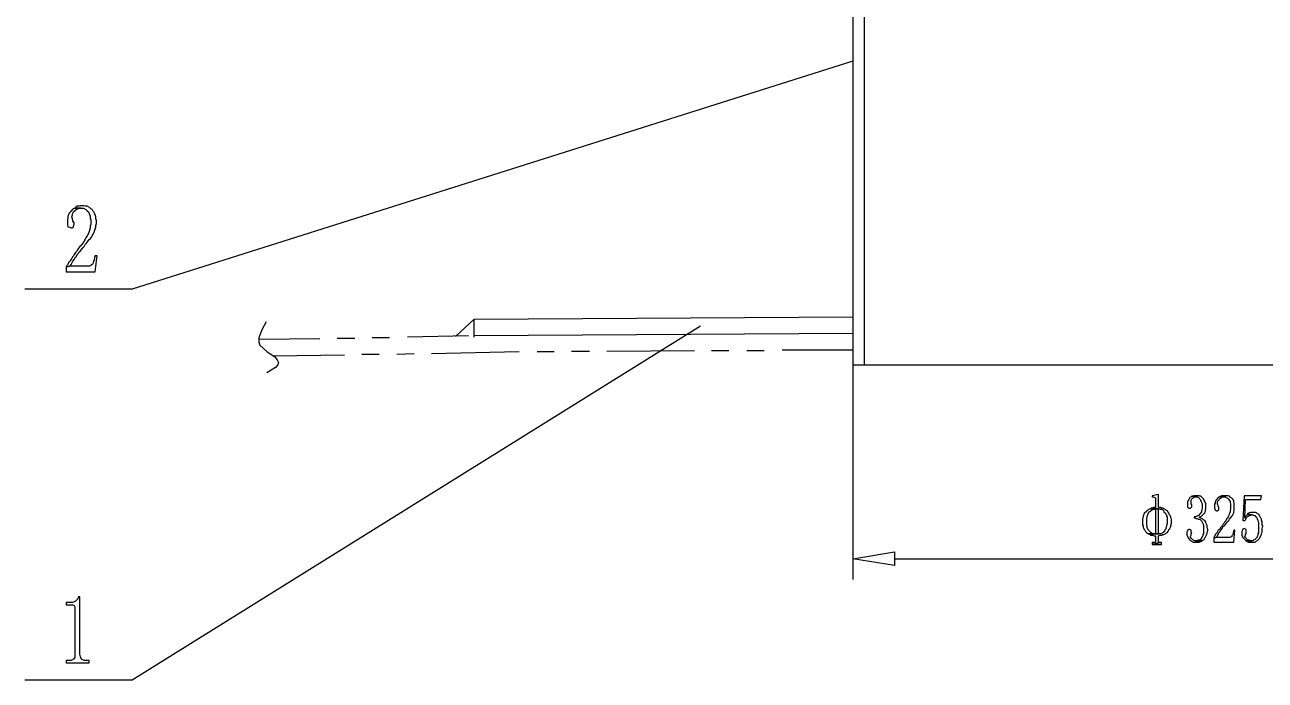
# Model space of a CAD drawing. Extents: x -15.4 to 0.8, y 0.3 to 11.8.
# Drawn here: x -6.58 to -4.905, y 7.629 to 8.514 of the extents above; entities that cross this region are included whole.
import ezdxf

# ---------------------------------------------------------------- set-up
doc = ezdxf.new("R2010")
doc.units = 0
doc.header["$MEASUREMENT"] = 0
doc.linetypes.add('AUSGEZOGEN', pattern=[0])
doc.layers.get('0').update_dxf_attribs({"linetype": 'AUSGEZOGEN'})

msp = doc.modelspace()

# ---------------------------------------------------------------- linework, layer by layer
for points in [[(-5.4613, 8.8744), (-5.4613, 8.0544)], [(-5.4463, 8.8561), (-5.4463, 8.0544)], [(-5.4613, 8.4644), (-6.4346, 8.1569), (-6.4346, 8.1569), (-6.5796, 8.1569)], [(-6.5029, 8.2694), (-6.5046, 8.2694), (-6.5046, 8.2694), (-6.5063, 8.2686), (-6.5063, 8.2686), (-6.5088, 8.2686), (-6.5088, 8.2686), (-6.5104, 8.2677), (-6.5104, 8.2677), (-6.5121, 8.2661), (-6.5121, 8.2661), (-6.5004, 8.2661), (-6.5004, 8.2661), (-6.4971, 8.2644), (-6.4971, 8.2644), (-6.4954, 8.2627), (-6.4954, 8.2627), (-6.4938, 8.2611), (-6.4938, 8.2611), (-6.4921, 8.2577), (-6.4921, 8.2577), (-6.4913, 8.2552), (-6.4913, 8.2552), (-6.4913, 8.2527), (-6.4913, 8.2527), (-6.4904, 8.2502), (-6.4904, 8.2502), (-6.4904, 8.2444), (-6.4904, 8.2444), (-6.4913, 8.2419), (-6.4913, 8.2419), (-6.4913, 8.2394), (-6.4913, 8.2394), (-6.4929, 8.2344), (-6.4929, 8.2344), (-6.4938, 8.2319), (-6.4938, 8.2319), (-6.4954, 8.2286), (-6.4954, 8.2286), (-6.4971, 8.2261), (-6.4971, 8.2261), (-6.4979, 8.2244), (-6.4979, 8.2244), (-6.4996, 8.2219), (-6.4996, 8.2219), (-6.5004, 8.2202), (-6.5004, 8.2202), (-6.5038, 8.2152), (-6.5038, 8.2152), (-6.5054, 8.2144), (-6.5054, 8.2144), (-6.5071, 8.2119), (-6.5071, 8.2119), (-6.5088, 8.2094), (-6.5088, 8.2094), (-6.5096, 8.2077), (-6.5096, 8.2077), (-6.5113, 8.2061), (-6.5113, 8.2061), (-6.5129, 8.2036), (-6.5129, 8.2036), (-6.5138, 8.2019), (-6.5138, 8.2019), (-6.5154, 8.2002), (-6.5154, 8.2002), (-6.5171, 8.1969), (-6.5171, 8.1969), (-6.5188, 8.1944), (-6.5188, 8.1944), (-6.5204, 8.1927), (-6.5204, 8.1927), (-6.5213, 8.1902), (-6.5213, 8.1902), (-6.5229, 8.1886), (-6.5229, 8.1886), (-6.5238, 8.1869), (-6.5238, 8.1869), (-6.5188, 8.1877), (-6.5188, 8.1877), (-6.5179, 8.1886), (-6.5179, 8.1886), (-6.5171, 8.1902), (-6.5171, 8.1902), (-6.5163, 8.1919), (-6.5163, 8.1919), (-6.5146, 8.1944), (-6.5146, 8.1944), (-6.5129, 8.1969), (-6.5129, 8.1969), (-6.5113, 8.2002), (-6.5113, 8.2002), (-6.5104, 8.2002), (-6.5104, 8.2002), (-6.5088, 8.2036), (-6.5088, 8.2036), (-6.5071, 8.2052), (-6.5071, 8.2052), (-6.5063, 8.2069), (-6.5063, 8.2069), (-6.5046, 8.2086), (-6.5046, 8.2086), (-6.5029, 8.2102), (-6.5029, 8.2102), (-6.5013, 8.2127), (-6.5013, 8.2127), (-6.4996, 8.2144), (-6.4996, 8.2144), (-6.4979, 8.2169), (-6.4979, 8.2169), (-6.4963, 8.2186), (-6.4963, 8.2186), (-6.4929, 8.2236), (-6.4929, 8.2236), (-6.4913, 8.2244), (-6.4913, 8.2244), (-6.4896, 8.2269), (-6.4896, 8.2269), (-6.4888, 8.2286), (-6.4888, 8.2286), (-6.4871, 8.2311), (-6.4871, 8.2311), (-6.4863, 8.2327), (-6.4863, 8.2327), (-6.4854, 8.2352), (-6.4854, 8.2352), (-6.4846, 8.2377), (-6.4846, 8.2377), (-6.4838, 8.2402), (-6.4838, 8.2402), (-6.4838, 8.2427), (-6.4838, 8.2427), (-6.4829, 8.2452), (-6.4829, 8.2452), (-6.4829, 8.2494), (-6.4829, 8.2494), (-6.4838, 8.2519), (-6.4838, 8.2519), (-6.4838, 8.2544), (-6.4838, 8.2544), (-6.4846, 8.2569), (-6.4846, 8.2569), (-6.4854, 8.2594), (-6.4854, 8.2594), (-6.4863, 8.2611), (-6.4863, 8.2611), (-6.4879, 8.2627), (-6.4879, 8.2627), (-6.4888, 8.2644), (-6.4888, 8.2644), (-6.4904, 8.2652), (-6.4904, 8.2652), (-6.4921, 8.2669), (-6.4921, 8.2669), (-6.4954, 8.2686), (-6.4954, 8.2686), (-6.4979, 8.2686), (-6.4979, 8.2686), (-6.5004, 8.2694), (-6.5029, 8.2694)], [(-6.5121, 8.2661), (-6.5138, 8.2652), (-6.5138, 8.2652), (-6.5163, 8.2636), (-6.5163, 8.2636), (-6.5163, 8.2627), (-6.5163, 8.2627), (-6.5179, 8.2611), (-6.5179, 8.2611), (-6.5196, 8.2594), (-6.5196, 8.2594), (-6.5204, 8.2569), (-6.5204, 8.2569), (-6.5213, 8.2552), (-6.5213, 8.2552), (-6.5213, 8.2527), (-6.5213, 8.2527), (-6.5221, 8.2502), (-6.5221, 8.2502), (-6.5221, 8.2436), (-6.5221, 8.2436), (-6.5213, 8.2411), (-6.5213, 8.2411), (-6.5188, 8.2402), (-6.5188, 8.2402), (-6.5171, 8.2394), (-6.5171, 8.2394), (-6.5154, 8.2394), (-6.5154, 8.2394), (-6.5138, 8.2411), (-6.5138, 8.2411), (-6.5138, 8.2419), (-6.5138, 8.2419), (-6.5129, 8.2444), (-6.5129, 8.2444), (-6.5129, 8.2461), (-6.5129, 8.2461), (-6.5146, 8.2486), (-6.5146, 8.2486), (-6.5146, 8.2494), (-6.5146, 8.2494), (-6.5154, 8.2519), (-6.5154, 8.2519), (-6.5163, 8.2544), (-6.5163, 8.2544), (-6.5154, 8.2569), (-6.5154, 8.2569), (-6.5154, 8.2586), (-6.5154, 8.2586), (-6.5138, 8.2611), (-6.5138, 8.2611), (-6.5104, 8.2644), (-6.5104, 8.2644), (-6.5079, 8.2652), (-6.5079, 8.2652), (-6.5063, 8.2661), (-6.5063, 8.2661), (-6.5038, 8.2661), (-6.5121, 8.2661)], [(-6.4821, 8.2019), (-6.4846, 8.2019), (-6.4846, 8.2019), (-6.4854, 8.2002), (-6.4854, 8.2002), (-6.4854, 8.1977), (-6.4854, 8.1977), (-6.4871, 8.1927), (-6.4871, 8.1927), (-6.4879, 8.1911), (-6.4879, 8.1911), (-6.4888, 8.1902), (-6.4888, 8.1902), (-6.4904, 8.1886), (-6.4904, 8.1886), (-6.4921, 8.1877), (-6.4921, 8.1877), (-6.5188, 8.1877), (-6.5188, 8.1877), (-6.5238, 8.1869), (-6.5238, 8.1869), (-6.5238, 8.1802), (-6.5238, 8.1802), (-6.4846, 8.1802), (-6.4821, 8.2019)], [(-6.2538, 8.1127), (-6.2596, 8.1019), (-6.2596, 8.1019), (-6.2638, 8.0911), (-6.2638, 8.0911), (-6.2638, 8.0852), (-6.2638, 8.0852), (-6.2621, 8.0811), (-6.2621, 8.0811), (-6.2529, 8.0727), (-6.2529, 8.0727), (-6.2421, 8.0652), (-6.2421, 8.0652), (-6.2388, 8.0611), (-6.2388, 8.0611), (-6.2371, 8.0577), (-6.2371, 8.0577), (-6.2379, 8.0544), (-6.2379, 8.0544), (-6.2413, 8.0511), (-6.2413, 8.0511), (-6.2529, 8.0436)], [(-5.9729, 8.1161), (-5.9979, 8.0927)], [(-5.9729, 8.0919), (-5.9729, 8.1161), (-5.9729, 8.1161), (-5.4613, 8.1194)], [(-5.6671, 8.1069), (-6.4346, 7.6286), (-6.4346, 7.6286), (-6.5796, 7.6286)], [(-6.0871, 8.0911), (-6.1104, 8.0911)], [(-5.9804, 8.0936), (-6.0629, 8.0919)], [(-5.4613, 8.0969), (-5.9729, 8.0936)], [(-6.1813, 8.0894), (-6.2638, 8.0886)], [(-6.1338, 8.0902), (-6.1579, 8.0902)], [(-5.6754, 8.0736), (-5.7938, 8.0727)], [(-5.6288, 8.0736), (-5.6521, 8.0736)], [(-5.5813, 8.0736), (-5.6046, 8.0736)], [(-5.4613, 8.0744), (-5.5571, 8.0744)], [(-6.1479, 8.0677), (-6.2446, 8.0661)], [(-6.1013, 8.0686), (-6.1246, 8.0686)], [(-6.0538, 8.0694), (-6.0771, 8.0686)], [(-5.9121, 8.0719), (-6.0304, 8.0694)], [(-5.8646, 8.0719), (-5.8879, 8.0719)], [(-5.8171, 8.0727), (-5.8413, 8.0727)], [(-5.4613, 8.0544), (-4.2521, 8.0544)], [(-5.4613, 8.0544), (-5.4613, 7.7644)], [(-5.0488, 7.8794), (-5.0571, 7.8777), (-5.0571, 7.8777), (-5.0571, 7.8761), (-5.0571, 7.8761), (-5.0554, 7.8761), (-5.0554, 7.8761), (-5.0538, 7.8752), (-5.0538, 7.8752), (-5.0529, 7.8744), (-5.0529, 7.8744), (-5.0529, 7.8619), (-5.0529, 7.8619), (-5.0554, 7.8619), (-5.0554, 7.8619), (-5.0571, 7.8611), (-5.0571, 7.8611), (-5.0588, 7.8611), (-5.0588, 7.8611), (-5.0596, 7.8602), (-5.0596, 7.8602), (-5.0471, 7.8602), (-5.0471, 7.8602), (-5.0463, 7.8594), (-5.0463, 7.8594), (-5.0446, 7.8594), (-5.0446, 7.8594), (-5.0429, 7.8586), (-5.0429, 7.8586), (-5.0421, 7.8577), (-5.0421, 7.8577), (-5.0413, 7.8561), (-5.0413, 7.8561), (-5.0396, 7.8544), (-5.0396, 7.8544), (-5.0388, 7.8527), (-5.0388, 7.8527), (-5.0379, 7.8519), (-5.0379, 7.8519), (-5.0379, 7.8502), (-5.0379, 7.8502), (-5.0371, 7.8486), (-5.0371, 7.8486), (-5.0371, 7.8402), (-5.0371, 7.8402), (-5.0379, 7.8377), (-5.0379, 7.8377), (-5.0379, 7.8361), (-5.0379, 7.8361), (-5.0388, 7.8344), (-5.0388, 7.8344), (-5.0388, 7.8327), (-5.0388, 7.8327), (-5.0396, 7.8319), (-5.0396, 7.8319), (-5.0404, 7.8302), (-5.0404, 7.8302), (-5.0404, 7.8294), (-5.0404, 7.8294), (-5.0421, 7.8286), (-5.0421, 7.8286), (-5.0429, 7.8277), (-5.0429, 7.8277), (-5.0446, 7.8269), (-5.0446, 7.8269), (-5.0454, 7.8261), (-5.0454, 7.8261), (-5.0621, 7.8261), (-5.0621, 7.8261), (-5.0604, 7.8252), (-5.0604, 7.8252), (-5.0596, 7.8244), (-5.0596, 7.8244), (-5.0563, 7.8244), (-5.0563, 7.8244), (-5.0546, 7.8236), (-5.0546, 7.8236), (-5.0529, 7.8236), (-5.0529, 7.8236), (-5.0529, 7.8152), (-5.0529, 7.8152), (-5.0538, 7.8144), (-5.0538, 7.8144), (-5.0571, 7.8144), (-5.0571, 7.8144), (-5.0571, 7.8119), (-5.0571, 7.8119), (-5.0463, 7.8144), (-5.0463, 7.8144), (-5.0479, 7.8144), (-5.0479, 7.8144), (-5.0488, 7.8152), (-5.0488, 7.8152), (-5.0488, 7.8236), (-5.0488, 7.8236), (-5.0471, 7.8244), (-5.0471, 7.8244), (-5.0438, 7.8244), (-5.0438, 7.8244), (-5.0429, 7.8252), (-5.0429, 7.8252), (-5.0413, 7.8252), (-5.0413, 7.8252), (-5.0396, 7.8261), (-5.0396, 7.8261), (-5.0388, 7.8269), (-5.0388, 7.8269), (-5.0379, 7.8277), (-5.0379, 7.8277), (-5.0363, 7.8286), (-5.0363, 7.8286), (-5.0363, 7.8294), (-5.0363, 7.8294), (-5.0354, 7.8302), (-5.0354, 7.8302), (-5.0346, 7.8319), (-5.0346, 7.8319), (-5.0338, 7.8327), (-5.0338, 7.8327), (-5.0321, 7.8361), (-5.0321, 7.8361), (-5.0321, 7.8377), (-5.0321, 7.8377), (-5.0313, 7.8402), (-5.0313, 7.8402), (-5.0313, 7.8461), (-5.0313, 7.8461), (-5.0321, 7.8477), (-5.0321, 7.8477), (-5.0321, 7.8494), (-5.0321, 7.8494), (-5.0329, 7.8511), (-5.0329, 7.8511), (-5.0338, 7.8519), (-5.0338, 7.8519), (-5.0354, 7.8552), (-5.0354, 7.8552), (-5.0363, 7.8561), (-5.0363, 7.8561), (-5.0363, 7.8569), (-5.0363, 7.8569), (-5.0379, 7.8577), (-5.0379, 7.8577), (-5.0388, 7.8586), (-5.0388, 7.8586), (-5.0404, 7.8594), (-5.0404, 7.8594), (-5.0413, 7.8602), (-5.0413, 7.8602), (-5.0429, 7.8611), (-5.0429, 7.8611), (-5.0446, 7.8611), (-5.0446, 7.8611), (-5.0454, 7.8619), (-5.0454, 7.8619), (-5.0488, 7.8619), (-5.0488, 7.8794)], [(-5.0038, 7.8769), (-5.0046, 7.8761), (-5.0046, 7.8761), (-5.0063, 7.8752), (-5.0063, 7.8752), (-5.0071, 7.8736), (-5.0071, 7.8736), (-5.0079, 7.8727), (-5.0079, 7.8727), (-5.0096, 7.8694), (-5.0096, 7.8694), (-5.0096, 7.8627), (-5.0096, 7.8627), (-5.0079, 7.8611), (-5.0079, 7.8611), (-5.0054, 7.8611), (-5.0054, 7.8611), (-5.0038, 7.8627), (-5.0038, 7.8627), (-5.0038, 7.8652), (-5.0038, 7.8652), (-5.0046, 7.8669), (-5.0046, 7.8669), (-5.0046, 7.8719), (-5.0046, 7.8719), (-5.0038, 7.8736), (-5.0038, 7.8736), (-5.0029, 7.8744), (-5.0029, 7.8744), (-5.0013, 7.8752), (-5.0013, 7.8752), (-4.9996, 7.8761), (-4.9996, 7.8761), (-4.9988, 7.8761), (-5.0038, 7.8769)], [(-4.9971, 7.8777), (-5.0004, 7.8777), (-5.0004, 7.8777), (-5.0021, 7.8769), (-5.0021, 7.8769), (-5.0038, 7.8769), (-5.0038, 7.8769), (-4.9988, 7.8761), (-4.9988, 7.8761), (-4.9963, 7.8761), (-4.9963, 7.8761), (-4.9946, 7.8752), (-4.9946, 7.8752), (-4.9929, 7.8736), (-4.9929, 7.8736), (-4.9921, 7.8719), (-4.9921, 7.8719), (-4.9913, 7.8719), (-4.9913, 7.8719), (-4.9913, 7.8702), (-4.9913, 7.8702), (-4.9896, 7.8669), (-4.9896, 7.8669), (-4.9896, 7.8594), (-4.9896, 7.8594), (-4.9904, 7.8577), (-4.9904, 7.8577), (-4.9904, 7.8561), (-4.9904, 7.8561), (-4.9913, 7.8544), (-4.9913, 7.8544), (-4.9946, 7.8511), (-4.9946, 7.8511), (-4.9963, 7.8502), (-4.9963, 7.8502), (-4.9971, 7.8502), (-4.9971, 7.8502), (-4.9988, 7.8494), (-4.9988, 7.8494), (-5.0004, 7.8494), (-5.0004, 7.8494), (-5.0004, 7.8477), (-5.0004, 7.8477), (-4.9996, 7.8477), (-4.9996, 7.8477), (-4.9979, 7.8469), (-4.9979, 7.8469), (-4.9963, 7.8469), (-4.9963, 7.8469), (-4.9946, 7.8461), (-4.9946, 7.8461), (-4.9929, 7.8461), (-4.9929, 7.8461), (-4.9904, 7.8436), (-4.9904, 7.8436), (-4.9879, 7.8386), (-4.9879, 7.8386), (-4.9879, 7.8269), (-4.9879, 7.8269), (-4.9888, 7.8252), (-4.9888, 7.8252), (-4.9888, 7.8236), (-4.9888, 7.8236), (-4.9896, 7.8219), (-4.9896, 7.8219), (-4.9904, 7.8211), (-4.9904, 7.8211), (-4.9904, 7.8202), (-4.9904, 7.8202), (-4.9921, 7.8186), (-4.9921, 7.8186), (-4.9938, 7.8177), (-4.9938, 7.8177), (-4.9954, 7.8177), (-4.9954, 7.8177), (-4.9963, 7.8169), (-4.9963, 7.8169), (-4.9988, 7.8169), (-4.9988, 7.8169), (-4.9896, 7.8169), (-4.9896, 7.8169), (-4.9888, 7.8177), (-4.9888, 7.8177), (-4.9871, 7.8186), (-4.9871, 7.8186), (-4.9829, 7.8269), (-4.9829, 7.8269), (-4.9829, 7.8286), (-4.9829, 7.8286), (-4.9821, 7.8302), (-4.9821, 7.8302), (-4.9821, 7.8327), (-4.9821, 7.8327), (-4.9829, 7.8344), (-4.9829, 7.8344), (-4.9829, 7.8377), (-4.9829, 7.8377), (-4.9838, 7.8394), (-4.9838, 7.8394), (-4.9846, 7.8411), (-4.9846, 7.8411), (-4.9846, 7.8419), (-4.9846, 7.8419), (-4.9854, 7.8427), (-4.9854, 7.8427), (-4.9863, 7.8444), (-4.9863, 7.8444), (-4.9879, 7.8452), (-4.9879, 7.8452), (-4.9888, 7.8461), (-4.9888, 7.8461), (-4.9938, 7.8486), (-4.9938, 7.8486), (-4.9904, 7.8502), (-4.9904, 7.8502), (-4.9863, 7.8544), (-4.9863, 7.8544), (-4.9863, 7.8552), (-4.9863, 7.8552), (-4.9854, 7.8569), (-4.9854, 7.8569), (-4.9854, 7.8586), (-4.9854, 7.8586), (-4.9846, 7.8602), (-4.9846, 7.8602), (-4.9846, 7.8669), (-4.9846, 7.8669), (-4.9879, 7.8736), (-4.9879, 7.8736), (-4.9913, 7.8769), (-4.9913, 7.8769), (-4.9929, 7.8769), (-4.9929, 7.8769), (-4.9938, 7.8777), (-4.9938, 7.8777), (-4.9954, 7.8777), (-4.9971, 7.8777)], [(-4.9596, 7.8777), (-4.9638, 7.8777), (-4.9638, 7.8777), (-4.9646, 7.8769), (-4.9646, 7.8769), (-4.9663, 7.8761), (-4.9663, 7.8761), (-4.9579, 7.8761), (-4.9579, 7.8761), (-4.9571, 7.8752), (-4.9571, 7.8752), (-4.9554, 7.8744), (-4.9554, 7.8744), (-4.9546, 7.8736), (-4.9546, 7.8736), (-4.9538, 7.8727), (-4.9538, 7.8727), (-4.9529, 7.8711), (-4.9529, 7.8711), (-4.9521, 7.8702), (-4.9521, 7.8702), (-4.9521, 7.8686), (-4.9521, 7.8686), (-4.9513, 7.8669), (-4.9513, 7.8669), (-4.9513, 7.8594), (-4.9513, 7.8594), (-4.9521, 7.8577), (-4.9521, 7.8577), (-4.9521, 7.8561), (-4.9521, 7.8561), (-4.9529, 7.8536), (-4.9529, 7.8536), (-4.9538, 7.8519), (-4.9538, 7.8519), (-4.9538, 7.8511), (-4.9538, 7.8511), (-4.9546, 7.8494), (-4.9546, 7.8494), (-4.9554, 7.8477), (-4.9554, 7.8477), (-4.9563, 7.8469), (-4.9563, 7.8469), (-4.9579, 7.8436), (-4.9579, 7.8436), (-4.9596, 7.8419), (-4.9596, 7.8419), (-4.9604, 7.8402), (-4.9604, 7.8402), (-4.9613, 7.8394), (-4.9613, 7.8394), (-4.9621, 7.8377), (-4.9621, 7.8377), (-4.9646, 7.8352), (-4.9646, 7.8352), (-4.9663, 7.8319), (-4.9663, 7.8319), (-4.9679, 7.8311), (-4.9679, 7.8311), (-4.9688, 7.8294), (-4.9688, 7.8294), (-4.9688, 7.8286), (-4.9688, 7.8286), (-4.9713, 7.8261), (-4.9713, 7.8261), (-4.9738, 7.8211), (-4.9738, 7.8211), (-4.9738, 7.8202), (-4.9738, 7.8202), (-4.9713, 7.8211), (-4.9713, 7.8211), (-4.9696, 7.8227), (-4.9696, 7.8227), (-4.9671, 7.8277), (-4.9671, 7.8277), (-4.9654, 7.8294), (-4.9654, 7.8294), (-4.9654, 7.8302), (-4.9654, 7.8302), (-4.9638, 7.8319), (-4.9638, 7.8319), (-4.9629, 7.8336), (-4.9629, 7.8336), (-4.9621, 7.8344), (-4.9621, 7.8344), (-4.9613, 7.8361), (-4.9613, 7.8361), (-4.9596, 7.8369), (-4.9596, 7.8369), (-4.9588, 7.8386), (-4.9588, 7.8386), (-4.9563, 7.8411), (-4.9563, 7.8411), (-4.9554, 7.8427), (-4.9554, 7.8427), (-4.9538, 7.8444), (-4.9538, 7.8444), (-4.9529, 7.8461), (-4.9529, 7.8461), (-4.9504, 7.8486), (-4.9504, 7.8486), (-4.9496, 7.8502), (-4.9496, 7.8502), (-4.9488, 7.8511), (-4.9488, 7.8511), (-4.9471, 7.8544), (-4.9471, 7.8544), (-4.9471, 7.8561), (-4.9471, 7.8561), (-4.9463, 7.8577), (-4.9463, 7.8577), (-4.9463, 7.8677), (-4.9463, 7.8677), (-4.9471, 7.8694), (-4.9471, 7.8694), (-4.9471, 7.8711), (-4.9471, 7.8711), (-4.9479, 7.8727), (-4.9479, 7.8727), (-4.9496, 7.8744), (-4.9496, 7.8744), (-4.9513, 7.8752), (-4.9513, 7.8752), (-4.9529, 7.8769), (-4.9529, 7.8769), (-4.9546, 7.8777), (-4.9546, 7.8777), (-4.9579, 7.8777), (-4.9596, 7.8777)], [(-4.9663, 7.8761), (-4.9679, 7.8752), (-4.9679, 7.8752), (-4.9704, 7.8727), (-4.9704, 7.8727), (-4.9721, 7.8694), (-4.9721, 7.8694), (-4.9721, 7.8677), (-4.9721, 7.8677), (-4.9729, 7.8661), (-4.9729, 7.8661), (-4.9729, 7.8602), (-4.9729, 7.8602), (-4.9721, 7.8586), (-4.9721, 7.8586), (-4.9713, 7.8577), (-4.9713, 7.8577), (-4.9696, 7.8569), (-4.9696, 7.8569), (-4.9688, 7.8577), (-4.9688, 7.8577), (-4.9671, 7.8586), (-4.9671, 7.8586), (-4.9671, 7.8619), (-4.9671, 7.8619), (-4.9679, 7.8636), (-4.9679, 7.8636), (-4.9679, 7.8644), (-4.9679, 7.8644), (-4.9688, 7.8661), (-4.9688, 7.8661), (-4.9688, 7.8694), (-4.9688, 7.8694), (-4.9679, 7.8711), (-4.9679, 7.8711), (-4.9671, 7.8719), (-4.9671, 7.8719), (-4.9663, 7.8736), (-4.9663, 7.8736), (-4.9646, 7.8744), (-4.9646, 7.8744), (-4.9638, 7.8752), (-4.9638, 7.8752), (-4.9621, 7.8761), (-4.9621, 7.8761), (-4.9604, 7.8761), (-4.9663, 7.8761)], [(-4.9096, 7.8777), (-4.9329, 7.8777), (-4.9329, 7.8777), (-4.9346, 7.8444), (-4.9346, 7.8444), (-4.9321, 7.8444), (-4.9321, 7.8444), (-4.9313, 7.8452), (-4.9313, 7.8452), (-4.9304, 7.8469), (-4.9304, 7.8469), (-4.9321, 7.8477), (-4.9321, 7.8477), (-4.9313, 7.8727), (-4.9313, 7.8727), (-4.9104, 7.8727), (-4.9096, 7.8777)], [(-5.0596, 7.8602), (-5.0613, 7.8594), (-5.0613, 7.8594), (-5.0621, 7.8586), (-5.0621, 7.8586), (-5.0638, 7.8577), (-5.0638, 7.8577), (-5.0646, 7.8569), (-5.0646, 7.8569), (-5.0679, 7.8536), (-5.0679, 7.8536), (-5.0696, 7.8502), (-5.0696, 7.8502), (-5.0696, 7.8486), (-5.0696, 7.8486), (-5.0704, 7.8469), (-5.0704, 7.8469), (-5.0704, 7.8386), (-5.0704, 7.8386), (-5.0696, 7.8369), (-5.0696, 7.8369), (-5.0696, 7.8352), (-5.0696, 7.8352), (-5.0679, 7.8319), (-5.0679, 7.8319), (-5.0671, 7.8311), (-5.0671, 7.8311), (-5.0663, 7.8294), (-5.0663, 7.8294), (-5.0646, 7.8277), (-5.0646, 7.8277), (-5.0629, 7.8269), (-5.0629, 7.8269), (-5.0621, 7.8261), (-5.0621, 7.8261), (-5.0546, 7.8261), (-5.0546, 7.8261), (-5.0563, 7.8261), (-5.0563, 7.8261), (-5.0571, 7.8269), (-5.0571, 7.8269), (-5.0588, 7.8277), (-5.0588, 7.8277), (-5.0596, 7.8286), (-5.0596, 7.8286), (-5.0621, 7.8311), (-5.0621, 7.8311), (-5.0638, 7.8344), (-5.0638, 7.8344), (-5.0638, 7.8361), (-5.0638, 7.8361), (-5.0646, 7.8377), (-5.0646, 7.8377), (-5.0646, 7.8461), (-5.0646, 7.8461), (-5.0638, 7.8486), (-5.0638, 7.8486), (-5.0638, 7.8502), (-5.0638, 7.8502), (-5.0629, 7.8519), (-5.0629, 7.8519), (-5.0629, 7.8527), (-5.0629, 7.8527), (-5.0613, 7.8561), (-5.0613, 7.8561), (-5.0596, 7.8569), (-5.0596, 7.8569), (-5.0588, 7.8577), (-5.0588, 7.8577), (-5.0571, 7.8586), (-5.0571, 7.8586), (-5.0563, 7.8594), (-5.0563, 7.8594), (-5.0529, 7.8594), (-5.0529, 7.8594), (-5.0488, 7.8602), (-5.0596, 7.8602)], [(-5.0488, 7.8602), (-5.0529, 7.8594), (-5.0529, 7.8594), (-5.0529, 7.8261), (-5.0529, 7.8261), (-5.0546, 7.8261), (-5.0546, 7.8261), (-5.0488, 7.8261), (-5.0488, 7.8602)], [(-4.9288, 7.8527), (-4.9296, 7.8511), (-4.9296, 7.8511), (-4.9313, 7.8502), (-4.9313, 7.8502), (-4.9321, 7.8477), (-4.9321, 7.8477), (-4.9304, 7.8469), (-4.9304, 7.8469), (-4.9296, 7.8486), (-4.9296, 7.8486), (-4.9288, 7.8494), (-4.9288, 7.8494), (-4.9271, 7.8502), (-4.9271, 7.8502), (-4.9263, 7.8511), (-4.9263, 7.8511), (-4.9254, 7.8511), (-4.9254, 7.8511), (-4.9238, 7.8519), (-4.9238, 7.8519), (-4.9221, 7.8519), (-4.9288, 7.8527)], [(-4.9204, 7.8552), (-4.9238, 7.8552), (-4.9238, 7.8552), (-4.9254, 7.8544), (-4.9254, 7.8544), (-4.9263, 7.8544), (-4.9263, 7.8544), (-4.9279, 7.8536), (-4.9279, 7.8536), (-4.9288, 7.8527), (-4.9288, 7.8527), (-4.9221, 7.8519), (-4.9221, 7.8519), (-4.9213, 7.8519), (-4.9213, 7.8519), (-4.9196, 7.8511), (-4.9196, 7.8511), (-4.9188, 7.8511), (-4.9188, 7.8511), (-4.9171, 7.8494), (-4.9171, 7.8494), (-4.9163, 7.8486), (-4.9163, 7.8486), (-4.9154, 7.8469), (-4.9154, 7.8469), (-4.9154, 7.8461), (-4.9154, 7.8461), (-4.9146, 7.8452), (-4.9146, 7.8452), (-4.9146, 7.8436), (-4.9146, 7.8436), (-4.9138, 7.8419), (-4.9138, 7.8419), (-4.9138, 7.8277), (-4.9138, 7.8277), (-4.9146, 7.8261), (-4.9146, 7.8261), (-4.9146, 7.8244), (-4.9146, 7.8244), (-4.9154, 7.8227), (-4.9154, 7.8227), (-4.9154, 7.8219), (-4.9154, 7.8219), (-4.9179, 7.8194), (-4.9179, 7.8194), (-4.9188, 7.8186), (-4.9188, 7.8186), (-4.9204, 7.8177), (-4.9204, 7.8177), (-4.9213, 7.8169), (-4.9213, 7.8169), (-4.9304, 7.8169), (-4.9304, 7.8169), (-4.9288, 7.8161), (-4.9288, 7.8161), (-4.9271, 7.8152), (-4.9271, 7.8152), (-4.9188, 7.8152), (-4.9188, 7.8152), (-4.9171, 7.8161), (-4.9171, 7.8161), (-4.9163, 7.8169), (-4.9163, 7.8169), (-4.9146, 7.8177), (-4.9146, 7.8177), (-4.9138, 7.8186), (-4.9138, 7.8186), (-4.9129, 7.8194), (-4.9129, 7.8194), (-4.9121, 7.8202), (-4.9121, 7.8202), (-4.9096, 7.8252), (-4.9096, 7.8252), (-4.9096, 7.8269), (-4.9096, 7.8269), (-4.9088, 7.8286), (-4.9088, 7.8286), (-4.9088, 7.8344), (-4.9088, 7.8344), (-4.9079, 7.8361), (-4.9079, 7.8361), (-4.9079, 7.8369), (-4.9079, 7.8369), (-4.9088, 7.8386), (-4.9088, 7.8386), (-4.9088, 7.8427), (-4.9088, 7.8427), (-4.9096, 7.8444), (-4.9096, 7.8444), (-4.9096, 7.8461), (-4.9096, 7.8461), (-4.9104, 7.8477), (-4.9104, 7.8477), (-4.9113, 7.8486), (-4.9113, 7.8486), (-4.9129, 7.8519), (-4.9129, 7.8519), (-4.9138, 7.8527), (-4.9138, 7.8527), (-4.9154, 7.8536), (-4.9154, 7.8536), (-4.9163, 7.8544), (-4.9163, 7.8544), (-4.9179, 7.8552), (-4.9179, 7.8552), (-4.9196, 7.8552), (-4.9204, 7.8552)], [(-5.0071, 7.8319), (-5.0079, 7.8319), (-5.0079, 7.8319), (-5.0096, 7.8311), (-5.0096, 7.8311), (-5.0096, 7.8302), (-5.0096, 7.8302), (-5.0104, 7.8286), (-5.0104, 7.8286), (-5.0104, 7.8244), (-5.0104, 7.8244), (-5.0079, 7.8194), (-5.0079, 7.8194), (-5.0063, 7.8177), (-5.0063, 7.8177), (-5.0046, 7.8169), (-5.0046, 7.8169), (-5.0038, 7.8161), (-5.0038, 7.8161), (-5.0021, 7.8152), (-5.0021, 7.8152), (-4.9938, 7.8152), (-4.9938, 7.8152), (-4.9921, 7.8161), (-4.9921, 7.8161), (-4.9913, 7.8161), (-4.9913, 7.8161), (-4.9896, 7.8169), (-4.9896, 7.8169), (-5.0004, 7.8169), (-5.0004, 7.8169), (-5.0021, 7.8177), (-5.0021, 7.8177), (-5.0046, 7.8202), (-5.0046, 7.8202), (-5.0054, 7.8219), (-5.0054, 7.8219), (-5.0054, 7.8227), (-5.0054, 7.8227), (-5.0046, 7.8244), (-5.0046, 7.8244), (-5.0046, 7.8261), (-5.0046, 7.8261), (-5.0038, 7.8277), (-5.0038, 7.8277), (-5.0046, 7.8286), (-5.0046, 7.8286), (-5.0046, 7.8311), (-5.0046, 7.8311), (-5.0063, 7.8319), (-5.0071, 7.8319)], [(-4.9454, 7.8311), (-4.9471, 7.8311), (-4.9471, 7.8311), (-4.9471, 7.8302), (-4.9471, 7.8302), (-4.9479, 7.8277), (-4.9479, 7.8277), (-4.9479, 7.8261), (-4.9479, 7.8261), (-4.9488, 7.8244), (-4.9488, 7.8244), (-4.9496, 7.8236), (-4.9496, 7.8236), (-4.9496, 7.8227), (-4.9496, 7.8227), (-4.9513, 7.8219), (-4.9513, 7.8219), (-4.9521, 7.8211), (-4.9521, 7.8211), (-4.9713, 7.8211), (-4.9713, 7.8211), (-4.9738, 7.8202), (-4.9738, 7.8202), (-4.9738, 7.8152), (-4.9738, 7.8152), (-4.9471, 7.8152), (-4.9454, 7.8311)], [(-4.9329, 7.8336), (-4.9346, 7.8327), (-4.9346, 7.8327), (-4.9354, 7.8319), (-4.9354, 7.8319), (-4.9354, 7.8311), (-4.9354, 7.8311), (-4.9363, 7.8294), (-4.9363, 7.8294), (-4.9363, 7.8244), (-4.9363, 7.8244), (-4.9346, 7.8211), (-4.9346, 7.8211), (-4.9338, 7.8202), (-4.9338, 7.8202), (-4.9313, 7.8177), (-4.9313, 7.8177), (-4.9304, 7.8169), (-4.9304, 7.8169), (-4.9229, 7.8169), (-4.9229, 7.8169), (-4.9246, 7.8169), (-4.9246, 7.8169), (-4.9263, 7.8177), (-4.9263, 7.8177), (-4.9279, 7.8177), (-4.9279, 7.8177), (-4.9288, 7.8186), (-4.9288, 7.8186), (-4.9296, 7.8186), (-4.9296, 7.8186), (-4.9304, 7.8202), (-4.9304, 7.8202), (-4.9313, 7.8211), (-4.9313, 7.8211), (-4.9321, 7.8227), (-4.9321, 7.8227), (-4.9313, 7.8244), (-4.9313, 7.8244), (-4.9313, 7.8261), (-4.9313, 7.8261), (-4.9304, 7.8261), (-4.9304, 7.8261), (-4.9304, 7.8319), (-4.9304, 7.8319), (-4.9313, 7.8327), (-4.9329, 7.8336)], [(-5.0446, 7.8144), (-5.0463, 7.8144), (-5.0463, 7.8144), (-5.0571, 7.8119), (-5.0571, 7.8119), (-5.0446, 7.8119), (-5.0446, 7.8144)], [(-5.4054, 7.8019), (-5.4054, 7.7836), (-5.4054, 7.7836), (-5.4613, 7.7927), (-5.4054, 7.8019)], [(-5.4054, 7.7927), (-4.3079, 7.7927)], [(-6.5054, 7.7411), (-6.5071, 7.7411), (-6.5071, 7.7411), (-6.5079, 7.7386), (-6.5079, 7.7386), (-6.5113, 7.7352), (-6.5113, 7.7352), (-6.5129, 7.7344), (-6.5129, 7.7344), (-6.5154, 7.7336), (-6.5154, 7.7336), (-6.5238, 7.7336), (-6.5238, 7.7336), (-6.5238, 7.7302), (-6.5238, 7.7302), (-6.5146, 7.7302), (-6.5146, 7.7302), (-6.5129, 7.7294), (-6.5129, 7.7294), (-6.5121, 7.7277), (-6.5121, 7.7277), (-6.5121, 7.6594), (-6.5121, 7.6594), (-6.5138, 7.6569), (-6.5138, 7.6569), (-6.5171, 7.6552), (-6.5171, 7.6552), (-6.5238, 7.6552), (-6.5238, 7.6552), (-6.5238, 7.6519), (-6.5238, 7.6519), (-6.4929, 7.6519), (-6.4929, 7.6519), (-6.4929, 7.6552), (-6.4929, 7.6552), (-6.4996, 7.6552), (-6.4996, 7.6552), (-6.5029, 7.6569), (-6.5029, 7.6569), (-6.5046, 7.6602), (-6.5046, 7.6602), (-6.5054, 7.6636), (-6.5054, 7.7411)]]:
    msp.add_lwpolyline(points)

doc.saveas('drawing.dxf')
